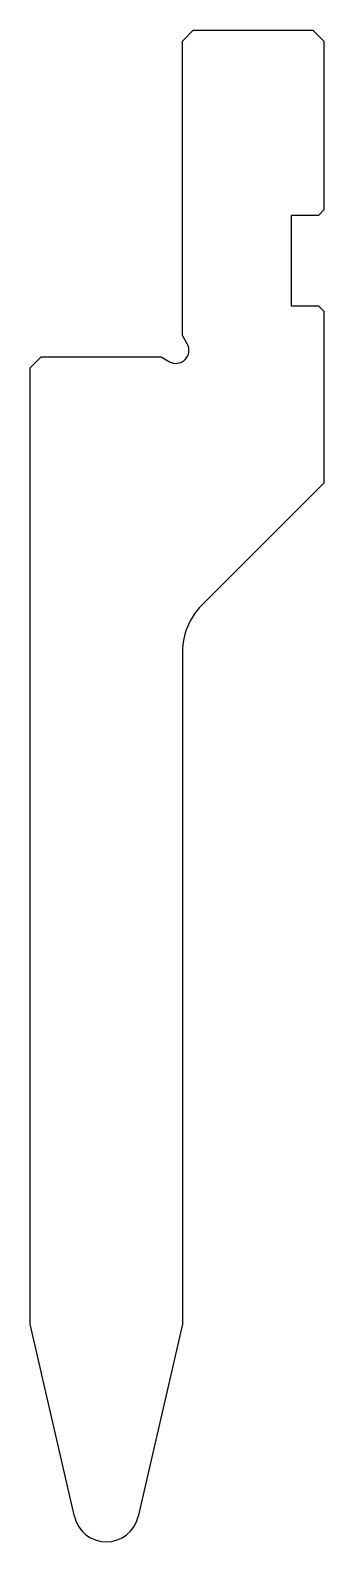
# Model space of a CAD drawing. Header units: millimetres. Extents: x 1514 to 1541, y 1063 to 1202.
import ezdxf

# ---------------------------------------------------------------- set-up
doc = ezdxf.new("R2010")
doc.units = ezdxf.units.MM
doc.layers.add('Default', color=7, linetype='Continuous')

msp = doc.modelspace()

# ---------------------------------------------------------------- linework, layer by layer
at = {"layer": 'Default'}
for p, q in [((1528.11, 1201.3), (1529.11, 1202.3)), ((1529.11, 1202.3), (1540.11, 1202.3)), ((1540.11, 1202.3), (1541.11, 1201.3)), ((1528.11, 1174.26), (1528.11, 1201.3)), ((1541.11, 1201.3), (1541.11, 1185.8)), ((1541.11, 1185.8), (1540.61, 1185.3)), ((1538.11, 1185.3), (1538.11, 1177)), ((1540.61, 1185.3), (1538.11, 1185.3)), ((1538.11, 1177), (1540.61, 1177)), ((1540.61, 1177), (1541.11, 1176.5)), ((1541.11, 1176.5), (1541.11, 1160.7)), ((1528.55, 1173.5), (1528.11, 1174.26)), ((1514.11, 1171.3), (1515.11, 1172.3)), ((1515.11, 1172.3), (1526.15, 1172.3)), ((1526.15, 1172.3), (1526.91, 1171.86)), ((1514.11, 1083.46), (1514.11, 1171.3)), ((1541.11, 1160.7), (1529.87, 1149.46)), ((1528.11, 1145.22), (1528.11, 1083.46)), ((1518.19, 1065.8), (1514.11, 1083.46)), ((1528.11, 1083.46), (1524.03, 1065.8))]:
    msp.add_line(p, q, dxfattribs=at)
for centre, radius, start, end in [((1527.51, 1172.9), 1.2, 240, 30), ((1534.11, 1145.22), 6, 135, 180), ((1521.11, 1066.47), 3, 193, 347)]:
    msp.add_arc(centre, radius, start, end, dxfattribs=at)

doc.saveas('drawing.dxf')
